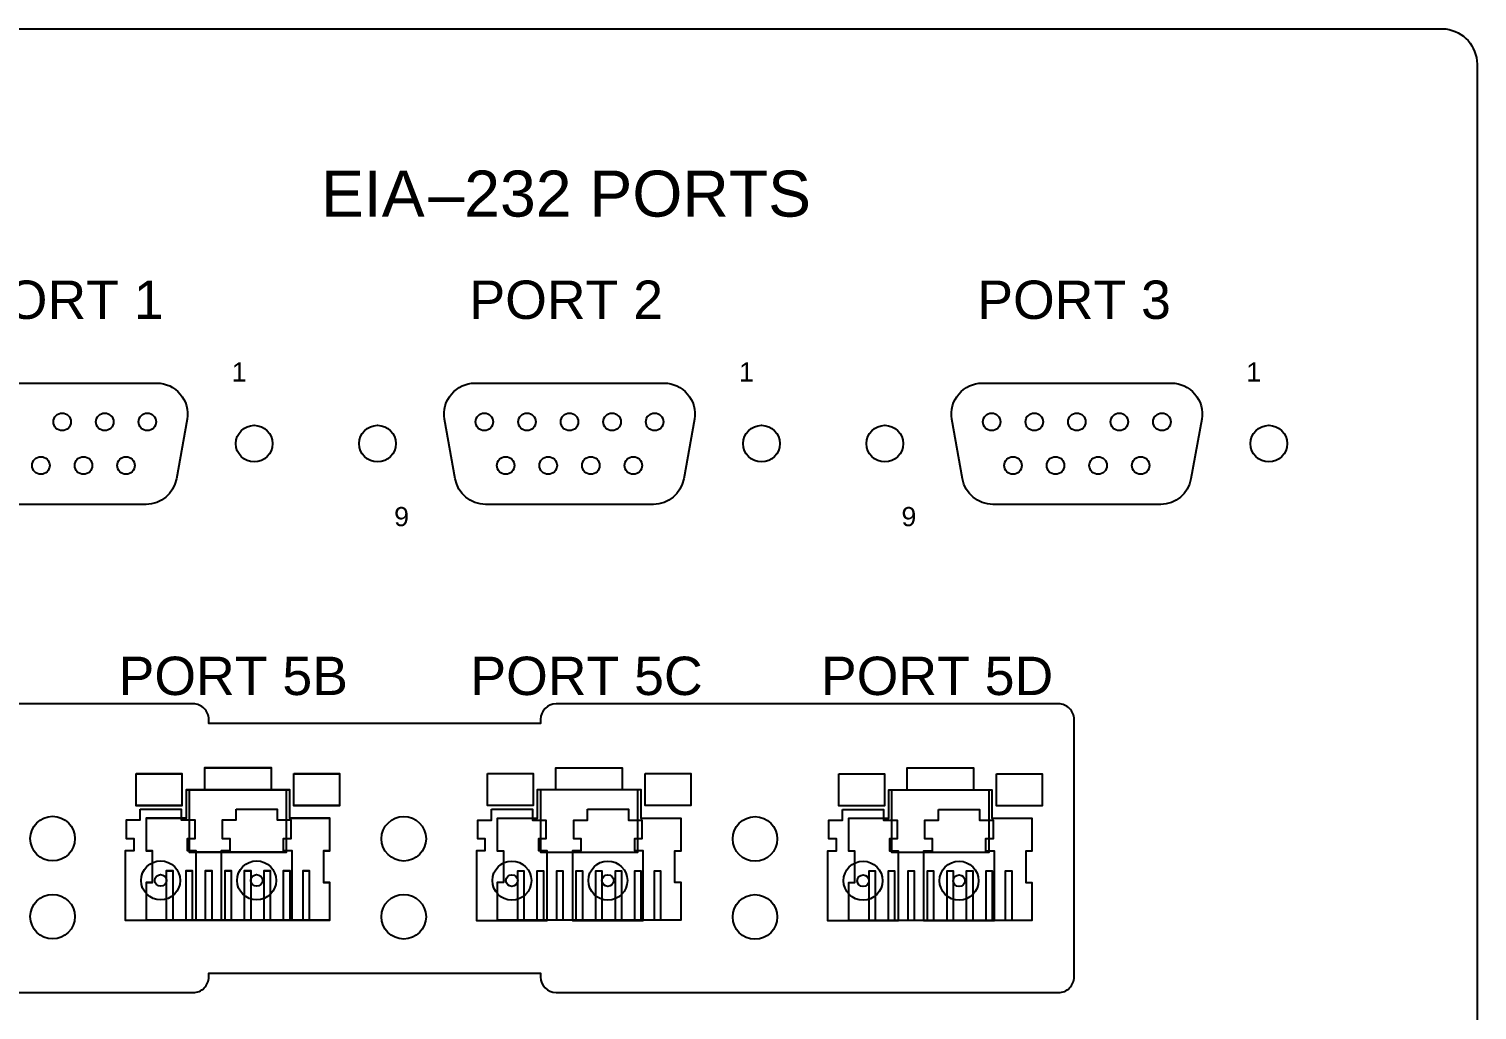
# Model space of a CAD drawing. Extents: x 1 to 47, y 1 to 35.
# Drawn here: x 40.201 to 43.912, y 16.333 to 18.848 of the extents above; entities that cross this region are included whole.
import ezdxf

# ---------------------------------------------------------------- set-up
doc = ezdxf.new("R2010")
doc.units = 0
doc.header["$MEASUREMENT"] = 0
for name, color, linetype in [('2_01__X__NONE', 7, 'CONTINUOUS'), ('2_02__1__PORTS_5A__5B_WITH', 7, 'CONTINUOUS'), ('2_03__3__PORTS_5A__5B_WITH', 7, 'CONTINUOUS'), ('2_04__5__PORTS_5A__5B_WITH', 7, 'CONTINUOUS'), ('2_05__0__PORTS_5C__5D_-_ET', 7, 'CONTINUOUS'), ('2_06__2__PORTS_5C__5D_-_ET', 7, 'CONTINUOUS'), ('2_07__4__PORTS_5C__5D_-_ET', 7, 'CONTINUOUS'), ('7_00______DWG_', 7, 'CONTINUOUS')]:
    doc.layers.add(name, color=color, linetype=linetype)
doc.styles.add('ARIAL', font='arial.ttf')

msp = doc.modelspace()

# ---------------------------------------------------------------- linework, layer by layer
at = {"layer": '2_01__X__NONE'}
msp.add_lwpolyline([(40.622, 17.1176), (39.3345, 17.1176, 0.414211), (39.2945, 17.0776), (39.2945, 16.4176, 0.414207), (39.3345, 16.3776), (40.622, 16.3776, 0.414215), (40.662, 16.4176), (40.662, 16.4276), (41.512, 16.4276), (41.512, 16.4176, 0.414209), (41.552, 16.3776), (42.8395, 16.3776, 0.414218), (42.8795, 16.4176), (42.8795, 17.0776, 0.414218), (42.8395, 17.1176), (41.552, 17.1176, 0.414209), (41.512, 17.0776), (41.512, 17.0676), (40.662, 17.0676), (40.662, 17.0776, 0.414218)], format="xyb", close=True, dxfattribs=at)
at = {"layer": '2_02__1__PORTS_5A__5B_WITH'}
for points in [[(40.4763, 16.9392), (40.5933, 16.9392), (40.5933, 16.8572), (40.4763, 16.8572)], [(40.6518, 16.8982), (40.6518, 16.9542), (40.8218, 16.9542), (40.8218, 16.8982), (40.8688, 16.8982), (40.8688, 16.8252), (40.9713, 16.8252), (40.9713, 16.7407), (40.9558, 16.7407), (40.9558, 16.6607), (40.9713, 16.6607), (40.9713, 16.5632), (40.5023, 16.5632), (40.5023, 16.6607), (40.5178, 16.6607), (40.5178, 16.7407), (40.5023, 16.7407), (40.5023, 16.8252), (40.6048, 16.8252), (40.6048, 16.8982)], [(40.8803, 16.9392), (40.9973, 16.9392), (40.9973, 16.8572), (40.8803, 16.8572)], [(40.6128, 16.8982), (40.8608, 16.8982), (40.8608, 16.7372), (40.6128, 16.7372)]]:
    msp.add_lwpolyline(points, close=True, dxfattribs=at)
for points in [[(40.5539, 16.5632), (40.5539, 16.6902), (40.5696, 16.6902), (40.5696, 16.5632)], [(40.6039, 16.5632), (40.6039, 16.6902), (40.6196, 16.6902), (40.6196, 16.5632)], [(40.6539, 16.5632), (40.6539, 16.6902), (40.6696, 16.6902), (40.6696, 16.5632)], [(40.7039, 16.5632), (40.7039, 16.6902), (40.7196, 16.6902), (40.7196, 16.5632)], [(40.7539, 16.5632), (40.7539, 16.6902), (40.7696, 16.6902), (40.7696, 16.5632)], [(40.8039, 16.5632), (40.8039, 16.6902), (40.8196, 16.6902), (40.8196, 16.5632)], [(40.8539, 16.5632), (40.8539, 16.6902), (40.8696, 16.6902), (40.8696, 16.5632)], [(40.9039, 16.5632), (40.9039, 16.6902), (40.9196, 16.6902), (40.9196, 16.5632)]]:
    msp.add_lwpolyline(points, dxfattribs=at)
for centre in [(40.2618, 16.7722), (40.2617, 16.5722)]:
    msp.add_circle(centre, 0.0571, dxfattribs=at)
at = {"layer": '2_03__3__PORTS_5A__5B_WITH'}
for points in [[(40.4862, 16.848), (40.5912, 16.848), (40.5912, 16.82), (40.6262, 16.82), (40.6262, 16.772), (40.6067, 16.772), (40.6067, 16.742), (40.6287, 16.742), (40.6287, 16.562), (40.4487, 16.562), (40.4487, 16.742), (40.4707, 16.742), (40.4707, 16.772), (40.4512, 16.772), (40.4512, 16.82), (40.4862, 16.82)], [(40.7322, 16.848), (40.8372, 16.848), (40.8372, 16.82), (40.8722, 16.82), (40.8722, 16.772), (40.8527, 16.772), (40.8527, 16.742), (40.8747, 16.742), (40.8747, 16.562), (40.6947, 16.562), (40.6947, 16.742), (40.7167, 16.742), (40.7167, 16.772), (40.6972, 16.772), (40.6972, 16.82), (40.7322, 16.82)]]:
    msp.add_lwpolyline(points, close=True, dxfattribs=at)
for centre, radius in [((40.2618, 16.7722), 0.0571), ((40.5387, 16.665), 0.05), ((40.7847, 16.665), 0.05), ((40.5387, 16.665), 0.015), ((40.7847, 16.665), 0.015), ((40.2617, 16.5722), 0.0571)]:
    msp.add_circle(centre, radius, dxfattribs=at)
at = {"layer": '2_04__5__PORTS_5A__5B_WITH'}
for points in [[(40.4763, 16.9384), (40.5933, 16.9384), (40.5933, 16.8564), (40.4763, 16.8564)], [(40.6518, 16.8974), (40.6518, 16.9534), (40.8218, 16.9534), (40.8218, 16.8974), (40.8688, 16.8974), (40.8688, 16.8244), (40.9713, 16.8244), (40.9713, 16.7399), (40.9558, 16.7399), (40.9558, 16.6599), (40.9713, 16.6599), (40.9713, 16.5624), (40.5023, 16.5624), (40.5023, 16.6599), (40.5178, 16.6599), (40.5178, 16.7399), (40.5023, 16.7399), (40.5023, 16.8244), (40.6048, 16.8244), (40.6048, 16.8974)], [(40.8803, 16.9384), (40.9973, 16.9384), (40.9973, 16.8564), (40.8803, 16.8564)], [(40.6128, 16.8974), (40.8608, 16.8974), (40.8608, 16.7364), (40.6128, 16.7364)]]:
    msp.add_lwpolyline(points, close=True, dxfattribs=at)
for points in [[(40.5539, 16.5624), (40.5539, 16.6894), (40.5696, 16.6894), (40.5696, 16.5624)], [(40.6039, 16.5624), (40.6039, 16.6894), (40.6196, 16.6894), (40.6196, 16.5624)], [(40.6539, 16.5624), (40.6539, 16.6894), (40.6696, 16.6894), (40.6696, 16.5624)], [(40.7039, 16.5624), (40.7039, 16.6894), (40.7196, 16.6894), (40.7196, 16.5624)], [(40.7539, 16.5624), (40.7539, 16.6894), (40.7696, 16.6894), (40.7696, 16.5624)], [(40.8039, 16.5624), (40.8039, 16.6894), (40.8196, 16.6894), (40.8196, 16.5624)], [(40.8539, 16.5624), (40.8539, 16.6894), (40.8696, 16.6894), (40.8696, 16.5624)], [(40.9039, 16.5624), (40.9039, 16.6894), (40.9196, 16.6894), (40.9196, 16.5624)]]:
    msp.add_lwpolyline(points, dxfattribs=at)
for centre in [(40.2618, 16.7722), (40.2617, 16.5722)]:
    msp.add_circle(centre, 0.0571, dxfattribs=at)
at = {"layer": '2_05__0__PORTS_5C__5D_-_ET'}
for points in [[(41.3763, 16.9388), (41.4933, 16.9388), (41.4933, 16.8568), (41.3763, 16.8568)], [(41.5518, 16.8978), (41.5518, 16.9538), (41.7218, 16.9538), (41.7218, 16.8978), (41.7688, 16.8978), (41.7688, 16.8248), (41.8713, 16.8248), (41.8713, 16.7403), (41.8558, 16.7403), (41.8558, 16.6603), (41.8713, 16.6603), (41.8713, 16.5628), (41.4023, 16.5628), (41.4023, 16.6603), (41.4178, 16.6603), (41.4178, 16.7403), (41.4023, 16.7403), (41.4023, 16.8248), (41.5048, 16.8248), (41.5048, 16.8978)], [(41.7803, 16.9388), (41.8973, 16.9388), (41.8973, 16.8568), (41.7803, 16.8568)], [(42.2763, 16.9384), (42.3933, 16.9384), (42.3933, 16.8564), (42.2763, 16.8564)], [(42.4518, 16.8974), (42.4518, 16.9534), (42.6218, 16.9534), (42.6218, 16.8974), (42.6688, 16.8974), (42.6688, 16.8244), (42.7713, 16.8244), (42.7713, 16.7399), (42.7558, 16.7399), (42.7558, 16.6599), (42.7713, 16.6599), (42.7713, 16.5624), (42.3023, 16.5624), (42.3023, 16.6599), (42.3178, 16.6599), (42.3178, 16.7399), (42.3023, 16.7399), (42.3023, 16.8244), (42.4048, 16.8244), (42.4048, 16.8974)], [(42.6803, 16.9384), (42.7973, 16.9384), (42.7973, 16.8564), (42.6803, 16.8564)], [(41.5128, 16.8978), (41.7608, 16.8978), (41.7608, 16.7368), (41.5128, 16.7368)], [(42.4128, 16.8974), (42.6608, 16.8974), (42.6608, 16.7364), (42.4128, 16.7364)]]:
    msp.add_lwpolyline(points, close=True, dxfattribs=at)
for points in [[(41.4539, 16.5628), (41.4539, 16.6898), (41.4696, 16.6898), (41.4696, 16.5628)], [(41.5039, 16.5628), (41.5039, 16.6898), (41.5196, 16.6898), (41.5196, 16.5628)], [(41.5539, 16.5628), (41.5539, 16.6898), (41.5696, 16.6898), (41.5696, 16.5628)], [(41.6039, 16.5628), (41.6039, 16.6898), (41.6196, 16.6898), (41.6196, 16.5628)], [(41.6539, 16.5628), (41.6539, 16.6898), (41.6696, 16.6898), (41.6696, 16.5628)], [(41.7039, 16.5628), (41.7039, 16.6898), (41.7196, 16.6898), (41.7196, 16.5628)], [(41.7539, 16.5628), (41.7539, 16.6898), (41.7696, 16.6898), (41.7696, 16.5628)], [(41.8039, 16.5628), (41.8039, 16.6898), (41.8196, 16.6898), (41.8196, 16.5628)], [(42.3539, 16.5624), (42.3539, 16.6894), (42.3696, 16.6894), (42.3696, 16.5624)], [(42.4039, 16.5624), (42.4039, 16.6894), (42.4196, 16.6894), (42.4196, 16.5624)], [(42.4539, 16.5624), (42.4539, 16.6894), (42.4696, 16.6894), (42.4696, 16.5624)], [(42.5039, 16.5624), (42.5039, 16.6894), (42.5196, 16.6894), (42.5196, 16.5624)], [(42.5539, 16.5624), (42.5539, 16.6894), (42.5696, 16.6894), (42.5696, 16.5624)], [(42.6039, 16.5624), (42.6039, 16.6894), (42.6196, 16.6894), (42.6196, 16.5624)], [(42.6539, 16.5624), (42.6539, 16.6894), (42.6696, 16.6894), (42.6696, 16.5624)], [(42.7039, 16.5624), (42.7039, 16.6894), (42.7196, 16.6894), (42.7196, 16.5624)]]:
    msp.add_lwpolyline(points, dxfattribs=at)
for centre in [(41.1618, 16.7718), (42.0618, 16.7714), (41.1617, 16.5718), (42.0617, 16.5714)]:
    msp.add_circle(centre, 0.0571, dxfattribs=at)
at = {"layer": '2_06__2__PORTS_5C__5D_-_ET'}
for points in [[(41.3862, 16.8476), (41.4912, 16.8476), (41.4912, 16.8196), (41.5262, 16.8196), (41.5262, 16.7716), (41.5067, 16.7716), (41.5067, 16.7416), (41.5287, 16.7416), (41.5287, 16.5616), (41.3487, 16.5616), (41.3487, 16.7416), (41.3707, 16.7416), (41.3707, 16.7716), (41.3512, 16.7716), (41.3512, 16.8196), (41.3862, 16.8196)], [(41.6322, 16.8476), (41.7372, 16.8476), (41.7372, 16.8196), (41.7722, 16.8196), (41.7722, 16.7716), (41.7527, 16.7716), (41.7527, 16.7416), (41.7747, 16.7416), (41.7747, 16.5616), (41.5947, 16.5616), (41.5947, 16.7416), (41.6167, 16.7416), (41.6167, 16.7716), (41.5972, 16.7716), (41.5972, 16.8196), (41.6322, 16.8196)], [(42.2862, 16.8472), (42.3912, 16.8472), (42.3912, 16.8192), (42.4262, 16.8192), (42.4262, 16.7712), (42.4067, 16.7712), (42.4067, 16.7412), (42.4287, 16.7412), (42.4287, 16.5612), (42.2487, 16.5612), (42.2487, 16.7412), (42.2707, 16.7412), (42.2707, 16.7712), (42.2512, 16.7712), (42.2512, 16.8192), (42.2862, 16.8192)], [(42.5322, 16.8472), (42.6372, 16.8472), (42.6372, 16.8192), (42.6722, 16.8192), (42.6722, 16.7712), (42.6527, 16.7712), (42.6527, 16.7412), (42.6747, 16.7412), (42.6747, 16.5612), (42.4947, 16.5612), (42.4947, 16.7412), (42.5167, 16.7412), (42.5167, 16.7712), (42.4972, 16.7712), (42.4972, 16.8192), (42.5322, 16.8192)]]:
    msp.add_lwpolyline(points, close=True, dxfattribs=at)
for centre, radius in [((41.1618, 16.7718), 0.0571), ((42.0618, 16.7714), 0.0571), ((41.4387, 16.6646), 0.05), ((41.6847, 16.6646), 0.05), ((42.3387, 16.6642), 0.05), ((42.5847, 16.6642), 0.05), ((41.4387, 16.6646), 0.015), ((41.6847, 16.6646), 0.015), ((42.3387, 16.6642), 0.015), ((42.5847, 16.6642), 0.015), ((41.1617, 16.5718), 0.0571), ((42.0617, 16.5714), 0.0571)]:
    msp.add_circle(centre, radius, dxfattribs=at)
at = {"layer": '2_07__4__PORTS_5C__5D_-_ET'}
for points in [[(42.2763, 16.9384), (42.3933, 16.9384), (42.3933, 16.8564), (42.2763, 16.8564)], [(42.4518, 16.8974), (42.4518, 16.9534), (42.6218, 16.9534), (42.6218, 16.8974), (42.6688, 16.8974), (42.6688, 16.8244), (42.7713, 16.8244), (42.7713, 16.7399), (42.7558, 16.7399), (42.7558, 16.6599), (42.7713, 16.6599), (42.7713, 16.5624), (42.3023, 16.5624), (42.3023, 16.6599), (42.3178, 16.6599), (42.3178, 16.7399), (42.3023, 16.7399), (42.3023, 16.8244), (42.4048, 16.8244), (42.4048, 16.8974)], [(42.6803, 16.9384), (42.7973, 16.9384), (42.7973, 16.8564), (42.6803, 16.8564)], [(42.4128, 16.8974), (42.6608, 16.8974), (42.6608, 16.7364), (42.4128, 16.7364)], [(41.3862, 16.8476), (41.4912, 16.8476), (41.4912, 16.8196), (41.5262, 16.8196), (41.5262, 16.7716), (41.5067, 16.7716), (41.5067, 16.7416), (41.5287, 16.7416), (41.5287, 16.5616), (41.3487, 16.5616), (41.3487, 16.7416), (41.3707, 16.7416), (41.3707, 16.7716), (41.3512, 16.7716), (41.3512, 16.8196), (41.3862, 16.8196)], [(41.6322, 16.8476), (41.7372, 16.8476), (41.7372, 16.8196), (41.7722, 16.8196), (41.7722, 16.7716), (41.7527, 16.7716), (41.7527, 16.7416), (41.7747, 16.7416), (41.7747, 16.5616), (41.5947, 16.5616), (41.5947, 16.7416), (41.6167, 16.7416), (41.6167, 16.7716), (41.5972, 16.7716), (41.5972, 16.8196), (41.6322, 16.8196)]]:
    msp.add_lwpolyline(points, close=True, dxfattribs=at)
for points in [[(42.3539, 16.5624), (42.3539, 16.6894), (42.3696, 16.6894), (42.3696, 16.5624)], [(42.4039, 16.5624), (42.4039, 16.6894), (42.4196, 16.6894), (42.4196, 16.5624)], [(42.4539, 16.5624), (42.4539, 16.6894), (42.4696, 16.6894), (42.4696, 16.5624)], [(42.5039, 16.5624), (42.5039, 16.6894), (42.5196, 16.6894), (42.5196, 16.5624)], [(42.5539, 16.5624), (42.5539, 16.6894), (42.5696, 16.6894), (42.5696, 16.5624)], [(42.6039, 16.5624), (42.6039, 16.6894), (42.6196, 16.6894), (42.6196, 16.5624)], [(42.6539, 16.5624), (42.6539, 16.6894), (42.6696, 16.6894), (42.6696, 16.5624)], [(42.7039, 16.5624), (42.7039, 16.6894), (42.7196, 16.6894), (42.7196, 16.5624)]]:
    msp.add_lwpolyline(points, dxfattribs=at)
for centre, radius in [((41.1618, 16.7718), 0.0571), ((42.0618, 16.7714), 0.0571), ((41.4387, 16.6646), 0.05), ((41.6847, 16.6646), 0.05), ((41.4387, 16.6646), 0.015), ((41.6847, 16.6646), 0.015), ((41.1617, 16.5718), 0.0571), ((42.0617, 16.5714), 0.0571)]:
    msp.add_circle(centre, radius, dxfattribs=at)
at = {"layer": '7_00______DWG_'}
for points in [[(26.742, 18.8476), (43.832, 18.8476, -0.377157), (43.912, 18.7576), (43.912, 10.4776, -0.414213), (43.822, 10.3876), (26.752, 10.3876, -0.414213), (26.662, 10.4776), (26.662, 18.7576, -0.377161)], [(40.0443, 17.94), (40.5286, 17.94, -0.46318), (40.6065, 17.8476), (40.579, 17.6941, -0.363045), (40.5015, 17.629), (40.0714, 17.629, -0.360245), (39.9935, 17.694), (39.9664, 17.8476, -0.463312)], [(41.3443, 17.94), (41.8286, 17.94, -0.46318), (41.9065, 17.8476), (41.879, 17.6941, -0.363045), (41.8015, 17.629), (41.3714, 17.629, -0.360245), (41.2935, 17.694), (41.2664, 17.8476, -0.463312)], [(42.6443, 17.94), (43.1286, 17.94, -0.46318), (43.2065, 17.8476), (43.179, 17.6941, -0.363045), (43.1015, 17.629), (42.6714, 17.629, -0.360245), (42.5935, 17.694), (42.5664, 17.8476, -0.463312)]]:
    msp.add_lwpolyline(points, format="xyb", close=True, dxfattribs=at)
for centre, radius in [((40.2864, 17.8404), 0.0225), ((40.3955, 17.8404), 0.0225), ((40.5045, 17.8404), 0.0225), ((41.3683, 17.8404), 0.0225), ((41.4774, 17.8404), 0.0225), ((41.5864, 17.8404), 0.0225), ((41.6955, 17.8404), 0.0225), ((41.8045, 17.8404), 0.0225), ((42.6683, 17.8404), 0.0225), ((42.7774, 17.8404), 0.0225), ((42.8864, 17.8404), 0.0225), ((42.9955, 17.8404), 0.0225), ((43.1045, 17.8404), 0.0225), ((40.7785, 17.7846), 0.047), ((41.0945, 17.7846), 0.047), ((42.0785, 17.7846), 0.047), ((42.3945, 17.7846), 0.047), ((43.3785, 17.7846), 0.047), ((40.2319, 17.7286), 0.0225), ((40.341, 17.7286), 0.0225), ((40.45, 17.7286), 0.0225), ((41.4228, 17.7286), 0.0225), ((41.5319, 17.7286), 0.0225), ((41.641, 17.7286), 0.0225), ((41.75, 17.7286), 0.0225), ((42.7228, 17.7286), 0.0225), ((42.8319, 17.7286), 0.0225), ((42.941, 17.7286), 0.0225), ((43.05, 17.7286), 0.0225)]:
    msp.add_circle(centre, radius, dxfattribs=at)

# ---------------------------------------------------------------- texts
at = {"layer": '7_00______DWG_', "style": 'ARIAL'}
for s, height, p in [('EIA', 0.118, (40.9496, 18.3665)), ('232 PORTS', 0.118, (41.3167, 18.3665)), ('–', 0.118, (41.225, 18.3665)), ('PORT 1', 0.09833, (40.0502, 18.1043)), ('PORT 2', 0.09833, (41.33, 18.1043)), ('PORT 3', 0.09833, (42.6314, 18.1043)), ('1', 0.0492, (40.7206, 17.9437)), ('1', 0.0492, (42.0206, 17.9437)), ('1', 0.0492, (43.3206, 17.9437)), ('9', 0.0492, (41.137, 17.573)), ('9', 0.0492, (42.437, 17.573)), ('PORT 5B', 0.09833, (40.431, 17.1402)), ('PORT 5C', 0.09833, (41.3324, 17.1402)), ('PORT 5D', 0.09833, (42.2307, 17.1402))]:
    msp.add_text(s, height=height, dxfattribs=at).set_placement(p)

doc.saveas('drawing.dxf')
